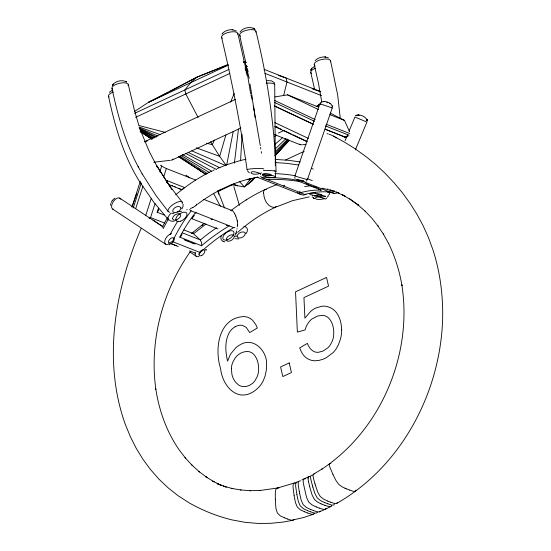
<?xml version="1.0" encoding="UTF-8"?>
<svg xmlns="http://www.w3.org/2000/svg" width="551" height="551" viewBox="0 0 551 551"><rect width="100%" height="100%" fill="white"/><g stroke="black" fill="none" stroke-linecap="round" stroke-linejoin="round"><path stroke-width="0.83" d="M110.558 205.392L110.847 203.381M240.567 160.926L242.103 134.389M245.801 70.177L246.049 65.893L245.126 61.87L243.666 61.836M237.309 226.785L237.46 225.083M299.923 191.121L299.806 192.409A3.761 1.694 65 0 0 300.405 192.795L304.724 194.496A174.784 100.337 -71.5 0 1 329.987 192.079L332.832 192.017M299.799 192.437L267.173 179.585A3.74 1.687 65 0 1 266.622 179.481L262.31 177.787A4.291 1.935 65 0 1 260.651 176.348M234.395 163.124L238.48 129.01M245.539 70.156L246.049 65.893L247.626 66.513M237.054 228.555L236.978 229.03M334.526 503.924L333.81 505.005L332.101 505.102A32.33 13.844 61.8 0 1 331.179 504.902L327.879 503.821M226.675 165.093L233.238 131.462M245.395 69.254L246.049 65.893L248.17 71.534M236.648 230.745L236.179 232.612M195.839 213.389L196.08 212.693L228.706 225.545A3.761 1.694 65 0 0 229.312 225.903L233.631 227.604A174.784 143.191 -35.9 0 0 200.185 252.523L199.262 254.245M337.336 502.533L336.551 503.483L334.946 503.511A32.33 13.589 60.7 0 1 334.064 503.318L330.772 502.237M283.675 95.289L287.009 82.03L286.086 78.001L278.358 75.397M331.647 505.542L330.882 506.534L329.167 506.617A32.33 14.099 62.9 0 1 328.279 506.424L324.973 505.35M221.13 236.221L221.02 236.599A7.976 5.007 -32.9 0 0 220.855 237.929L220.951 238.741A8.768 5.503 -33.4 0 0 223.169 241.304M225.889 134.961L219.656 156.332L226.02 165.245M245.333 68.358L246.049 65.893L249.238 78.359M349.017 131.228L354.906 117.053L366.925 122.046L355.381 149.831M132.13 206.549L136.91 193.229M326.068 508.318L325.18 509.317L323.485 509.365A32.33 14.574 65 0 1 322.631 509.186L319.318 508.112M131.971 207.169L140.305 181.32M133.232 208.002L141.304 182.96M135.711 208.588L142.902 186.272M145.815 215.241L151.105 198.828M159.776 171.919L161.684 166.016L160.417 165.183M149.052 218.451L150.54 217.562L155.017 203.753M163.654 176.947L166.368 168.523A3.829 0.379 29.3 0 1 161.643 165.996M164.17 215L157.145 212.231L158.412 208.292M166.664 182.698L167.297 180.728L184.371 187.457A3.719 3.003 -68.5 0 1 180.039 189.021L178.772 188.194M236.103 232.873L235.057 234.843M276.023 206.322L275.28 207.321C261.58 213.74 248.928 222.294 237.681 232.391M320.345 103.781L319.952 103.712L294.868 176.072L307.417 179.654L332.246 107.968L331.881 107.776M310.778 70.342L311.873 68.276L314.986 66.12M141.063 228.582C115.104 289.406 102.431 360.299 125.208 424.112L130.332 436.633L136.187 448.238L143.04 459.417L150.513 469.569L159.081 479.28L168.207 487.917L178.255 495.824L189.709 503.173C202.926 510.632 217.17 516.266 231.909 519.882L245.326 522.362L258.385 523.45L270.679 523.326L283.6 522.004L293.284 520.206L294.523 519.311M319.945 103.733L332.246 107.968M167.359 183.173L167.297 180.728M236.083 235.539L235.621 236.634M311.101 69.398L311.873 68.276L310.785 70.129M345.084 140.677L347.709 134.382M221.261 235.835L221.426 235.456M214.353 139.982L212.335 144.706L219.656 156.332L196.328 147.826M230.538 102.149L234.251 93.477M245.037 68.262L246.049 65.893L250.684 93.89M261.243 172.738L260.299 174.536M314.531 513.243L313.588 514.179L303.47 517.568L291.72 520.227A32.33 16.799 77.5 0 1 290.797 520.054L287.436 518.994M317.452 512.168L316.508 513.057L314.862 513.105A32.33 15.256 68.4 0 1 313.96 512.919L310.633 511.851M111.199 202.369L112.259 200.509M163.158 228.603L168.468 218.899M162.18 227.329L167.366 217.741M220.393 189.255L219.14 190.983L218.079 190.667M320.338 511.073L319.415 511.865L317.796 511.886A32.33 15.029 67.2 0 1 316.935 511.707L313.615 510.639M196.493 204.676L196.073 205.241M181.899 208.939L183.07 206.294L183.049 204.221M112.872 84.406L112.301 85.288C115.262 80.997 121.936 79.427 126.544 81.885L125.497 81.334L126.544 81.885M190.515 251.366C162.497 290.914 149.101 341.055 155.843 389.233L155.795 388.841C159.046 410.619 166.677 431.867 179.268 450.015L185.411 457.991L185.074 457.619L192.34 465.533M296.899 179.695L300.24 180.101L304.083 181.431L296.927 179.778M250.967 178.262L244.362 186.927L231.103 184.626M221.984 34.024L222.466 33.363M191.927 218.664L194.351 215.345M112.39 85.061L113.072 84.165M240.071 31.889C243.232 27.798 250.016 26.083 254.493 28.948M112.356 200.378L114.883 198.078M303.208 180.48L302.224 181.141A174.757 166.443 -60.3 0 0 262.31 177.808M320.365 102.837C323.823 99.717 331.736 102.383 332.46 107.039M109.415 92.299L112.48 90.033M315.138 60.61C317.72 57.807 321.839 56.65 325.565 57.028L324.753 56.932M239.382 181.472L244.362 186.927L251.497 181.472L254.652 177.828M334.547 190.977L333.644 191.672M251.497 181.472L254.968 177.684M275.245 155.596L289.151 140.45M274.977 155.719L288.951 140.539M247.578 184.702L253.983 177.801M274.956 155.23L288.938 140.174M251.29 178.414L249.507 180.28L249.451 178.558M275.066 153.529L288.139 139.844M336.799 503.359L336.757 503.38C401.417 466.38 440.339 392.691 442.632 319.167L442.632 318.864C443.162 295.715 440.173 272.456 433.127 250.374L428.396 237.412L422.996 225.462L416.646 213.733L409.813 202.947L401.989 192.271L393.986 182.677L385.032 173.228L375.768 164.591L366.325 156.842L355.147 148.784L344.892 142.365L333.541 136.138L334.016 136.4A35.76 21.145 -69.4 0 1 334.767 136.855L334.994 137.013A20.814 12.308 -69.4 0 1 336.034 137.874L336.165 138.012M275.066 151.966L287.691 139.127M306.928 180.521L306.101 181.189M222.659 33.129C225.297 30.525 229.257 29.403 232.894 29.788L232.081 29.685M275.507 148.68L285.997 138.576M337.412 192.664L335.49 193.608M227.928 64.495L196.865 77.181L190.674 82.671L184.881 89.923L185.804 93.952L198.078 117.439M274.853 144.458L282.622 137.681M175.673 194.868C186.527 185.57 198.539 177.622 211.336 171.271M192.354 233.466L193.222 232.729M191.293 233.583L204.256 223.32M157.145 212.231L158.592 210.372L158.523 208.56M150.54 217.562L164.852 223.155M313.423 474.266A6.819 2.865 60.7 0 1 314.042 473.867L322.128 468.977L321.557 469.362C380.837 430.228 412.816 354.754 401.844 284.86L401.982 285.673C399.496 271.002 395.074 256.67 388.489 243.315L388.682 243.659L383.31 233.948L383.51 234.313L377.676 225.566L378.041 226.041L371.801 218.182L364.982 211.033M202.141 225.586L203.05 224.898M231.034 210.572C245.037 199.737 260.451 190.598 277.125 184.537M205.929 224.043L193.497 233.789L200.206 239.885L182.477 232.901M197.602 204.194C212.686 192.747 229.857 183.91 248.239 179.213L247.351 179.447L258.061 177.14M274.446 136.558L276.533 135.064M316.15 106.639L318.926 104.642M326.667 198.339L325.159 199.111M246.035 200.013L246.793 199.503M134.444 111.536L148.453 102.334L196.865 77.181L228.086 64.894M355.829 115.717L356.89 115.166L355.829 115.717C359.755 113.871 365.795 116.371 367.214 120.476L366.863 119.319L367.214 120.476M264.59 189.723L263.729 190.825L263.571 192.871M216.564 227.756A178.359 146.222 -36.6 0 0 200.337 240.022L201.597 242.598L201.652 245.76L179.791 237.15L181.458 235.649L182.016 233.927M170.92 160.238L172.587 159.769L172.821 158.977M168.014 92.527L148.453 102.334L228.286 65.149M169.529 91.721L171.051 90.915M172.566 90.102L196.865 77.181M172.415 159.866L240.849 127.99M192.864 207.513L190.377 208.581M308.78 476.663L301.92 479.935M325.448 509.179L331.055 506.445M284.158 130.339L278.365 133.066M230.979 210.654L232.722 210.902A5.29 2.108 76.7 0 1 232.928 211.088M212.776 170.569L214.208 169.894M327.446 191.686L330.944 192.175L334.657 193.477L327.446 191.803M134.678 113.306L228.906 69.426M243.583 62.587L245.126 61.87L246.703 62.49M135.594 117.335L229.829 73.448M144.617 141.697L235.477 99.38M218.788 191.094L232.763 184.592M285.549 160.004L304.18 151.332M325.131 509.338L319.415 511.865M275.28 207.321L292.602 200.647L309.221 196.872M217.094 168.585L226.365 164.859L239.747 160.699M275.197 207.362C268.406 207.913 264.28 200.564 263.805 194.558A15.152 6.832 65 0 1 263.647 193.553L263.592 193.043M264.707 189.661L266.388 189.613M275.314 134.41L274.729 134.568M269.274 179.178L267.173 179.585M144.334 141.889L147.392 140.925M296.045 482.952L295.288 482.883A10.497 5.021 69.5 0 0 294.434 482.986L277.305 488.069A6.819 3.54 77.5 0 0 276.492 488.558M344.223 137.323L348.198 136.042M187.278 209.655L186.741 209.828M313.45 514.228L311.845 514.248A32.33 15.476 69.5 0 1 310.978 514.069L307.644 513.002M169.143 244.809L170.032 244.561M345.808 137.667L346.359 137.523L344.072 136.324M240.635 160.465L246.049 159.211M181.651 211.24L178.035 211.832M277.656 487.986L259.673 490.542L260.23 490.5L250.092 490.679L250.671 490.707L240.677 489.963L241.028 490.004L231.241 488.338L232.77 488.647L223.251 486.085L226.241 487.05L217.039 483.606L221.543 485.459L212.7 481.14L214.153 481.884L205.723 476.711L207.038 477.572L198.794 471.38L199.476 471.938L191.796 464.968M307.417 179.654L306.707 179.571M274.977 96.907L287.519 94.855L318.237 106.956M266.629 179.488A174.915 166.602 -60.4 0 1 299.296 181.493L321.157 190.102A174.86 100.434 -71.6 0 0 300.412 192.698M317.81 195.874L314.407 196.115M170.039 160.355L153.853 162.235M266.574 80.556L271.622 80.88L274.426 82.746M306.039 144.369L302.919 144.699M174.206 221.144L172.215 221.282L169.86 220.689M302.127 144.775L300.157 144.693L275.059 134.802M243.494 62.022L245.126 61.87M238.797 238.948L234.974 238.645M299.234 181.499L298.49 180.831M169.426 242.592L172.429 241.593L200.199 252.53M177.574 211.866L177.188 211.88M228.706 225.545L226.296 225.407M174.068 213.623L171.933 213.623M297.788 481.911L297.815 481.911A10.497 4.952 68.4 0 0 296.968 482.008A6.819 3.216 68.4 0 0 296.266 482.469M275.245 159.418L287.884 160.245L300.261 161.925M309.903 476.415L309.931 476.415A10.497 4.58 62.9 0 0 309.125 476.491A6.819 2.975 62.9 0 0 308.484 476.925M275.149 162.531L286.734 163.351L298.614 164.997M324.753 101.536L323.843 101.487M300.557 480.892L300.336 480.885A10.497 4.876 67.2 0 0 299.496 480.975A6.819 3.168 67.2 0 0 298.8 481.429M312.699 475.148L312.389 475.127A10.497 4.498 61.8 0 0 311.59 475.203A6.819 2.92 61.8 0 0 310.964 475.623A5.675 2.431 61.8 0 0 310.606 477.194A9.725 4.16 61.8 0 0 310.695 478.351L310.743 478.716A17.852 7.645 61.8 0 0 310.998 480.038L312.355 485.321M325.283 56.994L328.479 57.91M330.889 463.515L330.71 463.494A10.497 3.809 53.6 0 0 329.973 463.536A6.819 2.473 53.6 0 0 329.443 463.894M232.612 29.747L236.407 31.083M305.529 478.778L305.158 478.75A10.497 4.732 65 0 0 304.331 478.833A6.819 3.072 65 0 0 303.663 479.28M278.958 488L278.179 487.945A10.497 5.455 77.5 0 0 277.305 488.062M304.131 195.219L302.382 194.847A12.9 12.15 39.4 0 1 298.243 193.249M321.109 190.095L318.416 188.649M329.987 192.085L302.224 181.141M192.499 233.169L192.74 233.245A3.141 1.667 73.6 0 1 193.387 233.569M321.991 188.166L331.557 190.529M314.16 186.934L314.332 186.975A34.72 20.525 -69.4 0 0 315.53 187.209L315.806 187.244A18.996 11.234 -69.4 0 0 317.162 187.278M327.067 133.631L328.107 133.921M277.435 127.281L276.54 127.005M138.776 125.47L165.224 132.385M206.549 143.198L212.335 144.706L210.751 141.676M313.987 186.885L312.569 186.458M326.688 102.617L327.39 102.81M331.385 190.481L329.904 190.005L339.264 193.277M312.486 186.424L309.572 185.281M329.071 134.237L329.808 134.506M312.121 88.718L320.758 91.852M139.231 126.999L160.141 134.623M193.002 243.308L193.208 243.384A34.72 3.588 29.7 0 0 194.179 243.728L194.386 243.79A18.996 1.963 29.7 0 0 195.061 243.997M192.967 243.294L191.617 242.784M287.353 518.966L284.44 517.816M339.175 193.249L336.179 192.065L345.105 196.184L342.371 194.785L350.897 199.772L358.742 205.427L357.675 204.655M349.568 490.059L352.833 491.161A32.33 11.729 53.6 0 0 353.659 491.361L355.361 491.334L355.829 490.135M319.236 508.077L316.322 506.934M313.533 510.605L310.619 509.461M310.55 511.824L307.637 510.674M307.561 512.974L304.648 511.824M330.69 502.202L327.776 501.059M327.797 503.793L324.883 502.643M324.89 505.315L321.977 504.172M349.486 490.032L346.572 488.882M191.534 242.757L188.628 241.607M330.352 134.713L331.44 135.153M264.032 69.316L320.744 91.652M264.955 73.338L321.66 95.681M329.891 114.656L344.485 120.407L349.548 131.599M326.144 124.216L349.775 133.528M325.372 125.91L349.003 135.215M325.021 129.113L346.359 137.523M325.407 129.395L346.531 137.716M277.181 127.35L275.913 126.751L277.47 127.364M311.349 168.358L313.271 169.116M307.127 178.6L312.252 180.618M257.331 177.27L300.068 194.104M166.368 168.523L195.667 180.067M156.367 166.54L157.958 167.167M171.657 185.391L172.546 185.742M174.323 186.438L175.218 186.789M168.475 184.468L181.816 189.723M203.732 199.386L232.102 210.558M196.08 212.693A3.74 1.687 65 0 1 195.536 212.596L191.218 210.895A174.757 123.582 85.6 0 0 172.47 241.634M191.727 218.644L218.003 228.989M183.91 229.946L193.373 233.672M171.113 243.597L176.237 245.608M189.675 250.905L195.433 253.171M171.368 243.866L178.324 246.6M188.538 241.572L187.044 240.959M346.489 488.847L345.029 488.227M327.693 501.024L324.243 499.447A32.33 13.589 60.7 0 1 323.299 498.93L320.159 496.361L317.941 492.491A17.832 7.494 60.7 0 1 317.355 491.017L315.544 485.645M186.996 240.945L186.727 240.828A34.72 3.588 29.7 0 1 185.453 240.284L185.453 240.284M324.801 502.608L321.357 501.031A32.33 13.844 61.8 0 1 320.42 500.515L317.252 497.87L315.124 493.971A17.832 7.638 61.8 0 1 314.587 492.539L312.865 487.112M321.894 504.137L320.489 503.531M316.24 506.899L312.81 505.315A32.33 14.574 65 0 1 311.88 504.792L308.842 502.168L306.866 498.173A17.832 8.038 65 0 1 306.384 496.651L303.449 483.861A17.852 8.045 65 0 1 303.264 482.462L303.236 482.132A9.725 4.38 65 0 1 303.202 480.899A5.675 2.562 65 0 1 303.642 479.239M310.537 509.427L307.114 507.836A32.33 15.029 67.2 0 1 306.184 507.313L303.202 504.661L301.328 500.563A17.832 8.286 67.2 0 1 300.908 499.075L299.654 493.42M307.554 510.639L304.138 509.055A32.33 15.256 68.4 0 1 303.215 508.525L300.219 505.804L298.47 501.796A17.832 8.41 68.4 0 1 298.057 500.239L296.899 494.55M304.565 511.789L301.156 510.205A32.33 15.476 69.5 0 1 300.233 509.675L297.306 507.003L295.577 502.905A17.832 8.534 69.5 0 1 295.191 501.341L294.131 495.611M284.357 517.782L280.976 516.184A32.33 16.799 77.5 0 1 280.073 515.653L277.332 512.926L276.017 508.649A17.832 9.264 77.5 0 1 275.817 507.085L275.342 499.254M138.962 127.846L157.896 136.076M191.803 150.836L225.717 165.589M185.198 240.174L185.157 240.16A18.996 1.963 29.7 0 1 184.041 239.657M344.919 488.186L343.011 487.291A32.33 11.729 53.6 0 1 342.047 486.788L338.727 484.329L336.096 480.672A17.832 6.467 53.6 0 1 335.373 479.349L332.942 474.37M320.468 503.524L318.457 502.553A32.33 14.099 62.9 0 1 317.514 502.037L314.428 499.433L312.334 495.501A17.832 7.776 62.9 0 1 311.797 494.006L309.703 486.767M332.067 135.422L333.52 136.125M309.49 185.246L307.851 184.42A34.72 20.532 -69.4 0 1 306.804 183.772L306.611 183.628A18.996 11.234 -69.4 0 1 305.674 182.829M274.501 100.399L315.234 119.567M274.494 102.452L314.463 121.261M274.432 105.916L313.237 124.175M274.612 106.081L313.292 124.285M274.784 122.604L308.388 138.418M277.814 127.646L281.623 129.437M283.524 130.332L285.425 131.228M286.059 131.531L291.135 133.914M293.036 134.809L298.105 137.199M298.738 137.495L300.639 138.391M301.28 138.687L302.547 139.286M303.181 139.582L306.349 141.077L306.094 140.787M274.77 126.544L307.313 141.862M287.519 94.855L318.347 109.491M139.479 128.769L156.491 137.034M188.201 152.427L219.918 167.828M330.235 113.107L344.485 120.407M314.552 198.58L312.217 196.845M344.664 136.496L346.558 137.488M139.975 129.54L155.155 137.474M185.508 153.33L216.619 169.584M254.225 28.714L253.178 28.163L255.058 29.458M314.098 198.353L313.457 198.023L313.967 198.291M140.477 130.525L153.901 138.191M182.25 154.376L212.094 171.416M233.727 183.765L237.453 185.894M330.4 103.664L329.588 103.182M140.291 130.89L152.82 138.432M180.824 155.299L209.566 172.615M178.558 156.691L205.626 174.274M140.05 131.145L151.642 138.459M179.901 156.27L207.438 173.634M299.992 144.617L299.668 144.073M140.67 131.854L151.47 138.886M178.82 156.698L206.17 174.515M140.595 131.854L152.055 139.355M185.859 175.163L189.806 177.759M119.698 198.112L163.089 226.916M112.707 209.098L165.699 244.286M162.724 226.564L159.976 224.718M159.914 224.677L153.02 219.994M249.383 172.842L247.461 170.879M298.291 193.16L297.574 192.609M189.881 251.938L196.246 256.311M349.596 198.828L358.742 205.427M357.399 204.414L365.251 211.267M198.312 168.861L200.757 171.223M168.186 219.381L153.86 202.286L139.465 181.403M182.112 202.079L169.384 185.501L156.608 165.61L156.821 165.996L149.658 152.386L141.159 131.999M168.241 211.563L155.926 195.391L142.144 173.882M233.383 211.598L234.795 213.884M156.863 165.892L171.898 189.675M139.196 180.962C123.204 155.196 114.746 125.724 108.519 96.287M111.963 88.318C117.756 115.262 125.091 142.179 138.143 166.616L138.37 167.022M138.143 166.616L142.351 174.268M213.533 193.373L220.345 206.246M234.822 213.94L235.814 216.013M332.928 474.328L330.145 467.93A17.852 6.474 53.6 0 1 329.698 466.69L329.608 466.394A9.725 3.526 53.6 0 1 329.333 465.299A5.675 2.059 53.6 0 1 329.408 463.859M224.553 208.03L217.886 190.701M295.095 178.434L294.723 177.167M250.98 95.213L252.95 102.631L253.68 109.408M332.246 105.709L332.453 106.357M315.53 485.596L315.007 483.916M138.783 125.063L134.52 110.613L128.28 84.537M239.41 205.399L233.886 186.589M314.993 483.868L313.547 478.64A17.852 7.5 60.7 0 1 313.271 477.331L313.209 476.966A9.725 4.084 60.7 0 1 313.092 475.816A5.675 2.383 60.7 0 1 313.395 474.232M312.851 487.063L312.362 485.369M217.962 191.838L218.651 194.262M309.69 486.719L308.429 481.381M237.846 33.425L245.56 67.594M330.517 60.672L337.68 95.041L340.229 117.983M314.242 64.598L318.45 83.291L321.784 102.031M310.764 72.422L314.621 89.482M255.953 31.359C267.235 77.223 274.46 124.113 276.065 171.354L276.058 171.402A7.976 0.579 2.5 0 1 275.755 171.519M239.637 35.147L245.546 61.43M221.571 37.358C231.888 81.1 240.656 125.222 247.096 169.708M299.648 493.372L299.303 491.609M253.432 106.171L260.32 145.691M299.296 491.561L298.408 486.092A17.852 8.293 67.2 0 1 298.27 484.673L298.256 484.288A9.725 4.518 67.2 0 1 298.27 483.075A5.675 2.638 67.2 0 1 298.78 481.388M296.886 494.502L295.777 487.125A17.852 8.423 68.4 0 1 295.667 485.734L295.66 485.348A9.725 4.587 68.4 0 1 295.701 484.129A5.675 2.679 68.4 0 1 296.238 482.428M250.023 84.096L252.551 99.276M237.247 220.703L237.371 221.536M294.124 495.563L293.139 488.179A17.852 8.54 69.5 0 1 293.056 486.74L293.049 486.354A9.725 4.656 69.5 0 1 293.118 485.121A5.675 2.721 69.5 0 1 293.69 483.406M260.589 147.372L260.857 149.046M261.25 151.566L261.518 153.24M253.784 107.769L254.734 114.98M254.831 115.786L255.017 117.397M246.917 75.267L246.049 65.893L246.256 72.773M367.166 120.614L367.118 119.953L367.193 121.117M275.342 499.206L275.3 493.427A17.852 9.277 77.5 0 1 275.39 491.981L275.438 491.575A9.725 5.055 77.5 0 1 275.652 490.3A5.675 2.948 77.5 0 1 276.471 488.51M274.708 84.055L275.362 165.541M275.424 172.401L275.459 176.692M334.726 191.293A6.516 0.448 18.1 0 1 331.854 190.412M327.935 189.041A6.516 0.448 18.1 0 1 327.611 188.917M113.658 209.366A6.516 3.52 -56.4 0 1 113.348 201.542A6.516 3.52 -56.4 0 1 120.593 199.18M168.275 244.472A6.522 3.623 -51.1 0 1 164.963 240.277A6.522 3.623 -51.1 0 1 171.533 233.617M198.952 256.559A6.522 3.843 -50.6 0 1 195.261 252.51M308.429 481.381A17.852 7.783 62.9 0 1 308.202 480.052L308.161 479.728A9.725 4.243 62.9 0 1 308.085 478.509M308.092 478.516A5.675 2.473 62.9 0 1 308.457 476.884M314.042 473.853A10.497 4.408 60.7 0 1 314.807 473.791M293.717 483.447A6.819 3.265 69.5 0 1 294.441 482.993M236.179 233.534A8.417 5.372 -31.8 0 1 236.124 233.934M224.987 241.82A8.417 5.372 -31.8 0 1 223.107 241.372M243.804 226.261A8.458 5.255 -26.1 0 1 245.946 233.7M328.162 195.268A8.458 3.017 8 0 1 326.963 197.244M311.68 73.469A8.375 3.203 -12.9 0 1 315.447 68.241M328.603 192.244A8.417 2.569 11.6 0 1 328.851 194.737M315.399 192.884A8.417 2.569 11.6 0 1 314.49 192.347M327.012 191.424A8.768 2.466 11.7 0 1 328.472 192.244M314.869 65.397A8.375 3.203 -12.9 0 1 321.632 59.515A8.375 3.203 -12.9 0 1 330.366 61.822M263.406 170.459A8.417 0.537 1.5 0 1 274.432 170.9M274.178 170.9A8.768 0.627 2.9 0 1 276.058 171.354M240.56 36.194A8.375 3.203 -12.9 0 1 246.414 30.291A8.375 3.203 -12.9 0 1 255.905 32.165M247.323 169.956A8.458 0.847 -2.5 0 1 253.68 168.64A8.458 0.847 -2.5 0 1 263.819 168.861M222.37 38.267A8.375 3.203 -12.9 0 1 228.548 32.371A8.375 3.203 -12.9 0 1 237.777 34.403M169.729 212.176A8.458 3.086 -33.9 0 1 173.303 204.345A8.458 3.086 -33.9 0 1 182.271 203.595M112.693 89.255A8.375 3.203 -12.9 0 1 119.347 83.318A8.375 3.203 -12.9 0 1 128.066 85.694M168.916 220.028A8.417 3.34 -38.4 0 1 171.141 213.058M169.267 220.049A8.768 3.664 -39 0 1 168.985 219.966M109.146 97.093A8.375 3.203 -12.9 0 1 113.389 91.955M237.467 221.64A12.9 4.064 73.8 0 1 237.488 225.125M235.773 216.15A7.122 2.225 74.1 0 1 237.185 220.675M196.101 205.296A12.9 10.462 14.2 0 1 192.816 207.445M196.859 204.152A7.122 5.799 14.5 0 1 196.624 204.703M257.785 177.167A12.9 2.383 -87.5 0 1 257.035 177.105M318.278 106.329A6.516 1.984 5.5 0 1 320.462 104.373M266.229 83.146A6.516 1.033 -0.5 0 1 273.027 83.387A6.516 1.033 -0.5 0 1 274.171 84.475M234.905 227.329A4.291 1.908 64.1 0 1 233.617 227.535M191.686 233.61A4.718 2.108 78.8 0 1 192.478 233.045M179.791 237.15A174.915 123.734 85.6 0 1 195.536 212.596M201.576 245.684A174.86 143.356 -35.9 0 1 229.257 225.807M191.218 210.875A4.291 1.935 65 0 1 189.565 209.456M212.397 219.126A3.719 3.003 -68.7 0 1 211.067 219.408M170.101 234.602A178.18 126.572 86.1 0 1 177.883 221.061M306.005 194.124A4.291 1.956 65.9 0 1 304.731 194.524M304.627 186.637A178.359 103.409 -71.5 0 1 310.006 185.873M284.64 185.17A3.719 3.003 -68.7 0 1 283.483 186.018M275.004 173.613A178.18 169.343 -60.7 0 1 295.529 175.741M235.153 326.764A14.76 11.902 -68.5 0 0 229.733 331.867C224.491 340.69 225.359 351.545 227.577 361.146L230.511 354.148L235.814 347.75A23.17 18.686 -68.5 0 1 240.022 344.809C253.804 336.268 267.965 351.71 266.519 365.561A30.085 24.265 -68.5 0 1 266.216 370.795L265.127 375.968L263.302 380.665A22.426 18.087 -68.5 0 1 260.754 384.853A23.114 18.638 -68.5 0 1 257.565 388.427C239.823 404.751 222.68 388.035 220.51 368.226C214.367 348.921 218.478 317.886 243.769 316.563A20.139 16.241 -68.5 0 1 248.48 317.583A20.07 16.186 -68.5 0 1 252.523 320.214L255.705 324.374L257.345 328.003L249.693 332.535L246.173 327.294L242.316 325.379A12.625 10.18 -68.5 0 0 238.996 325.359L236.682 326.04A16.365 13.196 -68.5 0 0 235.153 326.777M341.654 329.774L341.599 332.198A28.404 22.908 -68.5 0 1 340.366 339.423L338.466 344.63L336.385 348.452A23.383 18.858 -68.5 0 1 332.894 352.826L326.137 357.799A35.581 28.693 -68.5 0 1 322.679 359.348L318.561 360.506L314.69 360.788A22.653 18.266 -68.5 0 1 309.331 359.576A23.631 19.058 -68.5 0 1 307.699 358.749A22.501 18.149 -68.5 0 1 303.532 355.195L301.369 351.917L299.689 347.915L307.341 343.39C308.698 346.827 310.854 350.381 314.476 351.745A13.927 11.234 -68.5 0 0 318.32 352.323L323.155 351.008L327.9 347.771A15.214 12.267 -68.5 0 0 330.504 344.575L332.115 341.482A17.412 14.044 -68.5 0 0 333.41 337.191C334.429 330.676 333.369 323.21 328.795 318.196A15.352 12.377 -68.5 0 0 326.02 316.246A14.498 11.695 -68.5 0 0 322.817 315.358L317.734 315.998L312.066 318.905A15.187 12.246 -68.5 0 0 308.705 322.314A17.694 14.271 -68.5 0 0 305.109 329.918L297.368 332.081L295.536 291.844L326.543 277.408L328.541 286.141L303.952 297.595L304.903 318.141L310.619 311.405A23.032 18.576 -68.5 0 1 315.771 308.043L321.812 306.253A22.068 17.797 -68.5 0 1 326.612 306.439L329.395 307.279A26.434 21.317 -68.5 0 1 332.088 308.656L332.928 309.228A24.01 19.368 -68.5 0 1 336.571 312.816C340.125 317.686 341.489 323.836 341.654 329.774M236.999 236.338C238.314 240.525 246.745 236.152 245.078 232.488C242.213 230.752 237.688 233.142 236.999 236.338M262.71 174.171C263.66 176.12 275.507 176.375 270.142 174.254C267.889 173.785 264.287 172.952 262.71 174.171M172.518 218.437C173.765 223.775 184.805 215.517 178.965 213.705C176.203 213.719 173.035 215.565 172.518 218.437M181.059 208.016C180.391 211.185 175.983 213.685 173.042 212.121C171.058 208.416 179.385 204.139 181.059 208.016M205.984 249.383L205.964 250.202L205.984 249.383M234.389 236.42C233.865 239.382 230.49 241.51 227.591 241.242C222.928 238.542 232.784 231.668 234.389 236.42M324.394 198.711C311.212 201.859 313.815 193.704 324.394 198.711M231.379 368.509L231.923 374.418A22.55 18.183 -68.5 0 0 235.69 382.311L238.239 384.736A15.263 12.308 -68.5 0 0 242.006 386.396A15.69 12.652 -68.5 0 0 249.947 385.087L252.344 383.496A13.493 10.882 -68.5 0 0 254.858 380.872L257.159 376.76A15.772 12.721 -68.5 0 0 258.164 373.578C259.383 367.035 258.302 359.507 253.797 354.389A14.939 12.046 -68.5 0 0 252.268 353.115A15.352 12.384 -68.5 0 0 250.567 352.192L249.975 351.965A13.975 11.268 -68.5 0 0 246.249 351.476L242.888 352.213A19.616 15.821 -68.5 0 0 240.801 353.122L238.314 354.727A15.049 12.136 -68.5 0 0 235.194 357.957L232.832 362.165A15.504 12.501 -68.5 0 0 231.53 366.883L231.379 368.509M325.627 196.321C317.913 198.966 309.779 191.541 325.627 196.321M259.982 173.358C249.541 176.94 246.841 168.213 259.976 173.393M289.234 362.937L280.597 366.959L282.801 376.567L291.431 372.552L289.234 362.937M358.515 115.049L357.661 115.028L359.149 115.063L358.515 115.049M171.278 243.37A3.705 2.094 -47.1 0 0 173.854 238.06A3.705 2.094 -47.1 0 0 168.744 240.78A3.705 2.094 -47.1 0 0 171.278 243.37M201.818 255.409A3.705 2.087 -47.1 0 0 204.407 250.099A3.705 2.087 -47.1 0 0 199.304 252.806A3.705 2.087 -47.1 0 0 201.818 255.409M180.466 221.233A6.529 3.444 -36.3 0 0 186.672 213.044A6.529 3.444 -36.3 0 0 177.029 216.364A6.529 3.444 -36.3 0 0 180.466 221.233M227.453 239.768A6.529 3.444 -36.3 0 0 233.707 231.585A6.529 3.444 -36.3 0 0 224.064 234.864A6.529 3.444 -36.3 0 0 227.453 239.768M312.314 195.164A6.529 1.171 7.1 0 0 322.418 195.502A6.529 1.171 7.1 0 0 313.126 193.229A6.529 1.171 7.1 0 0 312.314 195.164M265.554 176.706A6.529 1.171 7.1 0 0 275.417 176.926A6.529 1.171 7.1 0 0 265.844 174.701A6.529 1.171 7.1 0 0 265.554 176.706"/></g></svg>
